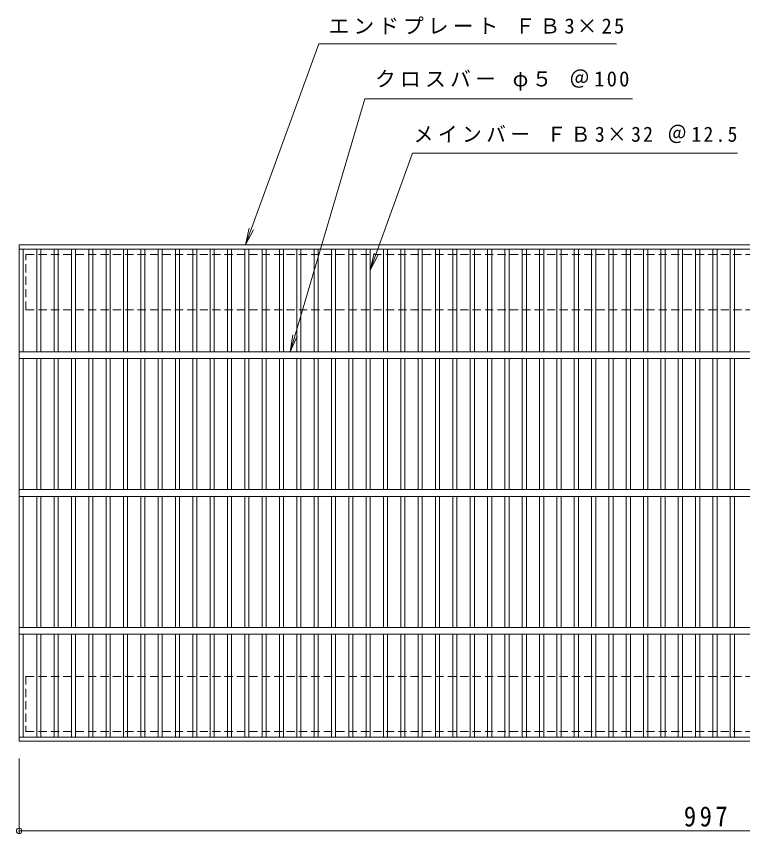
# Model space of a CAD drawing. Units: millimetres, scale not verified. Extents: x -837 to 892, y -689 to 506.
# Drawn here: x -837 to -310, y -87 to 506 of the extents above; entities that cross this region are included whole.
import ezdxf

# ---------------------------------------------------------------- set-up
doc = ezdxf.new("R2010")
doc.units = ezdxf.units.MM
doc.header["$LTSCALE"] = 5
doc.header["$PDMODE"] = 32
doc.header["$PDSIZE"] = 4
doc.linetypes.add('DASHED1', pattern=[1.8, 1.2, -0.6])
for name, color, linetype, lineweight in [('1-1_1-1ﾚｲﾔ', 2, 'Continuous', 9), ('1-2_1-2ﾚｲﾔ', 3, 'Continuous', 9), ('1-4_1-4ﾚｲﾔ', 7, 'Continuous', 9), ('1-5_1-5ﾚｲﾔ', 7, 'Continuous', 9)]:
    doc.layers.add(name, color=color, linetype=linetype, lineweight=lineweight)
doc.styles.add('ＭＳ ゴシック', font='')
doc.styles.get('ＭＳ ゴシック').set_extended_font_data('MS Gothic')

msp = doc.modelspace()

# ---------------------------------------------------------------- linework, layer by layer
at = {"layer": '1-1_1-1ﾚｲﾔ', "linetype": 'DASHED1'}
for p, q in [((-830.135, 292.932), (-830.135, 332.932)), ((-830.135, 292.932), (156.865, 292.932)), ((-830.135, 26.932), (-830.135, -13.068)), ((-830.135, 26.932), (156.865, 26.932))]:
    msp.add_line(p, q, dxfattribs=at)
for points in [[(-830.135, 332.932), (156.865, 332.932), (156.865, 292.932)], [(-830.135, -13.068), (156.865, -13.068), (156.865, 26.932)]]:
    msp.add_lwpolyline(points, dxfattribs=at)
at = {"layer": '1-2_1-2ﾚｲﾔ'}
for p, q in [((-835.135, 339.932), (161.865, 339.932)), ((-835.135, -20.068), (-835.135, 339.932)), ((-835.135, 336.933), (161.865, 336.933)), ((-832.135, 262.432), (-832.135, 336.933)), ((-822.375, 336.933), (-822.375, 262.432)), ((-819.375, 336.933), (-819.375, 262.432)), ((-809.795, 336.933), (-809.795, 262.432)), ((-806.795, 336.933), (-806.795, 262.432)), ((-797.215, 336.933), (-797.215, 262.432)), ((-794.215, 336.933), (-794.215, 262.432)), ((-784.635, 336.933), (-784.635, 262.432)), ((-781.635, 336.933), (-781.635, 262.432)), ((-772.055, 336.933), (-772.055, 262.432)), ((-769.055, 336.933), (-769.055, 262.432)), ((-759.475, 336.933), (-759.475, 262.432)), ((-756.475, 336.933), (-756.475, 262.432)), ((-746.895, 336.933), (-746.895, 262.432)), ((-743.895, 336.933), (-743.895, 262.432)), ((-734.315, 336.933), (-734.315, 262.432)), ((-731.315, 336.933), (-731.315, 262.432)), ((-721.735, 336.933), (-721.735, 262.432)), ((-718.735, 336.933), (-718.735, 262.432)), ((-709.155, 336.933), (-709.155, 262.432)), ((-706.155, 336.933), (-706.155, 262.432)), ((-696.575, 336.933), (-696.575, 262.432)), ((-693.575, 336.933), (-693.575, 262.432)), ((-683.995, 336.933), (-683.995, 262.432)), ((-680.994, 336.933), (-680.994, 262.432)), ((-671.415, 336.933), (-671.415, 262.432)), ((-668.414, 336.933), (-668.414, 262.432)), ((-658.835, 336.933), (-658.835, 262.432)), ((-655.834, 336.933), (-655.834, 262.432)), ((-646.255, 336.933), (-646.255, 262.432)), ((-643.255, 336.933), (-643.255, 262.432)), ((-633.675, 336.933), (-633.675, 262.432)), ((-630.674, 336.933), (-630.674, 262.432)), ((-621.095, 336.933), (-621.095, 262.432)), ((-618.095, 336.933), (-618.095, 262.432)), ((-608.515, 336.933), (-608.515, 262.432)), ((-605.515, 336.933), (-605.515, 262.432)), ((-595.935, 336.933), (-595.935, 262.432)), ((-592.935, 336.933), (-592.935, 262.432)), ((-583.354, 336.933), (-583.354, 262.432)), ((-580.355, 336.933), (-580.355, 262.432)), ((-570.775, 336.933), (-570.775, 262.432)), ((-567.775, 336.933), (-567.775, 262.432)), ((-558.195, 336.933), (-558.195, 262.432)), ((-555.195, 336.933), (-555.195, 262.432)), ((-545.614, 336.933), (-545.614, 262.432)), ((-542.614, 336.933), (-542.614, 262.432)), ((-533.035, 336.933), (-533.035, 262.432)), ((-530.034, 336.933), (-530.034, 262.432)), ((-520.455, 336.933), (-520.455, 262.432)), ((-517.454, 336.933), (-517.454, 262.432)), ((-507.875, 336.933), (-507.875, 262.432)), ((-504.874, 336.933), (-504.874, 262.432)), ((-495.295, 336.933), (-495.295, 262.432)), ((-492.295, 336.933), (-492.295, 262.432)), ((-482.715, 336.933), (-482.715, 262.432)), ((-479.715, 336.933), (-479.715, 262.432)), ((-470.135, 336.933), (-470.135, 262.432)), ((-467.134, 336.933), (-467.134, 262.432)), ((-457.555, 336.933), (-457.555, 262.432)), ((-454.554, 336.933), (-454.554, 262.432)), ((-444.974, 336.933), (-444.974, 262.432)), ((-441.974, 336.933), (-441.974, 262.432)), ((-432.394, 336.933), (-432.394, 262.432)), ((-429.394, 336.933), (-429.394, 262.432)), ((-419.814, 336.933), (-419.814, 262.432)), ((-416.814, 336.933), (-416.814, 262.432)), ((-407.234, 336.933), (-407.234, 262.432)), ((-404.234, 336.933), (-404.234, 262.432)), ((-394.655, 336.933), (-394.655, 262.432)), ((-391.654, 336.933), (-391.654, 262.432)), ((-382.075, 336.933), (-382.075, 262.432)), ((-379.074, 336.933), (-379.074, 262.432)), ((-369.494, 336.933), (-369.494, 262.432)), ((-366.495, 336.933), (-366.495, 262.432)), ((-356.914, 336.933), (-356.914, 262.432)), ((-353.914, 336.933), (-353.914, 262.432)), ((-344.334, 336.933), (-344.334, 262.432)), ((-341.334, 336.933), (-341.334, 262.432)), ((-331.753, 336.933), (-331.753, 262.432)), ((-328.753, 336.933), (-328.753, 262.432)), ((-319.173, 336.933), (-319.173, 262.432)), ((-316.173, 336.933), (-316.173, 262.432)), ((-835.135, 262.432), (161.865, 262.432)), ((-835.135, 257.433), (161.865, 257.433)), ((-832.135, 162.432), (-832.135, 257.433)), ((-822.375, 257.433), (-822.375, 162.432)), ((-819.375, 257.433), (-819.375, 162.432)), ((-809.795, 257.433), (-809.795, 162.432)), ((-806.795, 257.433), (-806.795, 162.432)), ((-797.215, 257.433), (-797.215, 162.432)), ((-794.215, 257.433), (-794.215, 162.432)), ((-784.635, 257.433), (-784.635, 162.432)), ((-781.635, 257.433), (-781.635, 162.432)), ((-772.055, 257.433), (-772.055, 162.432)), ((-769.055, 257.433), (-769.055, 162.432)), ((-759.475, 257.433), (-759.475, 162.432)), ((-756.475, 257.433), (-756.475, 162.432)), ((-746.895, 257.433), (-746.895, 162.432)), ((-743.895, 257.433), (-743.895, 162.432)), ((-734.315, 257.433), (-734.315, 162.432)), ((-731.315, 257.433), (-731.315, 162.432)), ((-721.735, 257.433), (-721.735, 162.432)), ((-718.735, 257.433), (-718.735, 162.432)), ((-709.155, 257.433), (-709.155, 162.432)), ((-706.155, 257.433), (-706.155, 162.432)), ((-696.575, 257.433), (-696.575, 162.432)), ((-693.575, 257.433), (-693.575, 162.432)), ((-683.995, 257.433), (-683.995, 162.432)), ((-680.994, 257.433), (-680.994, 162.432)), ((-671.415, 257.433), (-671.415, 162.432)), ((-668.414, 257.433), (-668.414, 162.432)), ((-658.835, 257.433), (-658.835, 162.432)), ((-655.834, 257.433), (-655.834, 162.432)), ((-646.255, 257.433), (-646.255, 162.432)), ((-643.255, 257.433), (-643.255, 162.432)), ((-633.675, 257.433), (-633.675, 162.432)), ((-630.674, 257.433), (-630.674, 162.432)), ((-621.095, 257.433), (-621.095, 162.432)), ((-618.095, 257.433), (-618.095, 162.432)), ((-608.515, 257.433), (-608.515, 162.432)), ((-605.515, 257.433), (-605.515, 162.432)), ((-595.935, 257.433), (-595.935, 162.432)), ((-592.935, 257.433), (-592.935, 162.432)), ((-583.354, 257.433), (-583.354, 162.432)), ((-580.355, 257.433), (-580.355, 162.432)), ((-570.775, 257.433), (-570.775, 162.432)), ((-567.775, 257.433), (-567.775, 162.432)), ((-558.195, 257.433), (-558.195, 162.432)), ((-555.195, 257.433), (-555.195, 162.432)), ((-545.614, 257.433), (-545.614, 162.432)), ((-542.614, 257.433), (-542.614, 162.432)), ((-533.035, 257.433), (-533.035, 162.432)), ((-530.034, 257.433), (-530.034, 162.432)), ((-520.455, 257.433), (-520.455, 162.432)), ((-517.454, 257.433), (-517.454, 162.432)), ((-507.875, 257.433), (-507.875, 162.432)), ((-504.874, 257.433), (-504.874, 162.432)), ((-495.295, 257.433), (-495.295, 162.432)), ((-492.295, 257.433), (-492.295, 162.432)), ((-482.715, 257.433), (-482.715, 162.432)), ((-479.715, 257.433), (-479.715, 162.432)), ((-470.135, 257.433), (-470.135, 162.432)), ((-467.134, 257.433), (-467.134, 162.432)), ((-457.555, 257.433), (-457.555, 162.432)), ((-454.554, 257.433), (-454.554, 162.432)), ((-444.974, 257.433), (-444.974, 162.432)), ((-441.974, 257.433), (-441.974, 162.432)), ((-432.394, 257.433), (-432.394, 162.432)), ((-429.394, 257.433), (-429.394, 162.432)), ((-419.814, 257.433), (-419.814, 162.432)), ((-416.814, 257.433), (-416.814, 162.432)), ((-407.234, 257.433), (-407.234, 162.432)), ((-404.234, 257.433), (-404.234, 162.432)), ((-394.655, 257.433), (-394.655, 162.432)), ((-391.654, 257.433), (-391.654, 162.432)), ((-382.075, 257.433), (-382.075, 162.432)), ((-379.074, 257.433), (-379.074, 162.432)), ((-369.494, 257.433), (-369.494, 162.432)), ((-366.495, 257.433), (-366.495, 162.432)), ((-356.914, 257.433), (-356.914, 162.432)), ((-353.914, 257.433), (-353.914, 162.432)), ((-344.334, 257.433), (-344.334, 162.432)), ((-341.334, 257.433), (-341.334, 162.432)), ((-331.753, 257.433), (-331.753, 162.432)), ((-328.753, 257.433), (-328.753, 162.432)), ((-319.173, 257.433), (-319.173, 162.432)), ((-316.173, 257.433), (-316.173, 162.432)), ((-835.135, 162.432), (161.865, 162.432)), ((-835.135, 157.433), (161.865, 157.433)), ((-832.135, 62.432), (-832.135, 157.433)), ((-822.375, 157.433), (-822.375, 62.432)), ((-819.375, 157.433), (-819.375, 62.432)), ((-809.795, 157.433), (-809.795, 62.432)), ((-806.795, 157.433), (-806.795, 62.432)), ((-797.215, 157.433), (-797.215, 62.432)), ((-794.215, 157.433), (-794.215, 62.432)), ((-784.635, 157.433), (-784.635, 62.432)), ((-781.635, 157.433), (-781.635, 62.432)), ((-772.055, 157.433), (-772.055, 62.432)), ((-769.055, 157.433), (-769.055, 62.432)), ((-759.475, 157.433), (-759.475, 62.432)), ((-756.475, 157.433), (-756.475, 62.432)), ((-746.895, 157.433), (-746.895, 62.432)), ((-743.895, 157.433), (-743.895, 62.432)), ((-734.315, 157.433), (-734.315, 62.432)), ((-731.315, 157.433), (-731.315, 62.432)), ((-721.735, 157.433), (-721.735, 62.432)), ((-718.735, 157.433), (-718.735, 62.432)), ((-709.155, 157.433), (-709.155, 62.432)), ((-706.155, 157.433), (-706.155, 62.432)), ((-696.575, 157.433), (-696.575, 62.432)), ((-693.575, 157.433), (-693.575, 62.432)), ((-683.995, 157.433), (-683.995, 62.432)), ((-680.994, 157.433), (-680.994, 62.432)), ((-671.415, 157.433), (-671.415, 62.432)), ((-668.414, 157.433), (-668.414, 62.432)), ((-658.835, 157.433), (-658.835, 62.432)), ((-655.834, 157.433), (-655.834, 62.432)), ((-646.255, 157.433), (-646.255, 62.432)), ((-643.255, 157.433), (-643.255, 62.432)), ((-633.675, 157.433), (-633.675, 62.432)), ((-630.674, 157.433), (-630.674, 62.432)), ((-621.095, 157.433), (-621.095, 62.432)), ((-618.095, 157.433), (-618.095, 62.432)), ((-608.515, 157.433), (-608.515, 62.432)), ((-605.515, 157.433), (-605.515, 62.432)), ((-595.935, 157.433), (-595.935, 62.432)), ((-592.935, 157.433), (-592.935, 62.432)), ((-583.354, 157.433), (-583.354, 62.432)), ((-580.355, 157.433), (-580.355, 62.432)), ((-570.775, 157.433), (-570.775, 62.432)), ((-567.775, 157.433), (-567.775, 62.432)), ((-558.195, 157.433), (-558.195, 62.432)), ((-555.195, 157.433), (-555.195, 62.432)), ((-545.614, 157.433), (-545.614, 62.432)), ((-542.614, 157.433), (-542.614, 62.432)), ((-533.035, 157.433), (-533.035, 62.432)), ((-530.034, 157.433), (-530.034, 62.432)), ((-520.455, 157.433), (-520.455, 62.432)), ((-517.454, 157.433), (-517.454, 62.432)), ((-507.875, 157.433), (-507.875, 62.432)), ((-504.874, 157.433), (-504.874, 62.432)), ((-495.295, 157.433), (-495.295, 62.432)), ((-492.295, 157.433), (-492.295, 62.432)), ((-482.715, 157.433), (-482.715, 62.432)), ((-479.715, 157.433), (-479.715, 62.432)), ((-470.135, 157.433), (-470.135, 62.432)), ((-467.134, 157.433), (-467.134, 62.432)), ((-457.555, 157.433), (-457.555, 62.432)), ((-454.554, 157.433), (-454.554, 62.432)), ((-444.974, 157.433), (-444.974, 62.432)), ((-441.974, 157.433), (-441.974, 62.432)), ((-432.394, 157.433), (-432.394, 62.432)), ((-429.394, 157.433), (-429.394, 62.432)), ((-419.814, 157.433), (-419.814, 62.432)), ((-416.814, 157.433), (-416.814, 62.432)), ((-407.234, 157.433), (-407.234, 62.432)), ((-404.234, 157.433), (-404.234, 62.432)), ((-394.655, 157.433), (-394.655, 62.432)), ((-391.654, 157.433), (-391.654, 62.432)), ((-382.075, 157.433), (-382.075, 62.432)), ((-379.074, 157.433), (-379.074, 62.432)), ((-369.494, 157.433), (-369.494, 62.432)), ((-366.495, 157.433), (-366.495, 62.432)), ((-356.914, 157.433), (-356.914, 62.432)), ((-353.914, 157.433), (-353.914, 62.432)), ((-344.334, 157.433), (-344.334, 62.432)), ((-341.334, 157.433), (-341.334, 62.432)), ((-331.753, 157.433), (-331.753, 62.432)), ((-328.753, 157.433), (-328.753, 62.432)), ((-319.173, 157.433), (-319.173, 62.432)), ((-316.173, 157.433), (-316.173, 62.432)), ((-835.135, 62.432), (161.865, 62.432)), ((-835.135, 57.433), (161.865, 57.433)), ((-832.135, -17.067), (-832.135, 57.433)), ((-822.375, 57.433), (-822.375, -17.067)), ((-819.375, 57.433), (-819.375, -17.067)), ((-809.795, 57.433), (-809.795, -17.067)), ((-806.795, 57.433), (-806.795, -17.067)), ((-797.215, 57.433), (-797.215, -17.067)), ((-794.215, 57.433), (-794.215, -17.067)), ((-784.635, 57.433), (-784.635, -17.067)), ((-781.635, 57.433), (-781.635, -17.067)), ((-772.055, 57.433), (-772.055, -17.067)), ((-769.055, 57.433), (-769.055, -17.067)), ((-759.475, 57.433), (-759.475, -17.067)), ((-756.475, 57.433), (-756.475, -17.067)), ((-746.895, 57.433), (-746.895, -17.067)), ((-743.895, 57.433), (-743.895, -17.067)), ((-734.315, 57.433), (-734.315, -17.067)), ((-731.315, 57.433), (-731.315, -17.067)), ((-721.735, 57.433), (-721.735, -17.067)), ((-718.735, 57.433), (-718.735, -17.067)), ((-709.155, 57.433), (-709.155, -17.067)), ((-706.155, 57.433), (-706.155, -17.067)), ((-696.575, 57.433), (-696.575, -17.067)), ((-693.575, 57.433), (-693.575, -17.067)), ((-683.995, 57.433), (-683.995, -17.067)), ((-680.994, 57.433), (-680.994, -17.067)), ((-671.415, 57.433), (-671.415, -17.067)), ((-668.414, 57.433), (-668.414, -17.067)), ((-658.835, 57.433), (-658.835, -17.067)), ((-655.834, 57.433), (-655.834, -17.067)), ((-646.255, 57.433), (-646.255, -17.067)), ((-643.255, 57.433), (-643.255, -17.067)), ((-633.675, 57.433), (-633.675, -17.067)), ((-630.674, 57.433), (-630.674, -17.067)), ((-621.095, 57.433), (-621.095, -17.067)), ((-618.095, 57.433), (-618.095, -17.067)), ((-608.515, 57.433), (-608.515, -17.067)), ((-605.515, 57.433), (-605.515, -17.067)), ((-595.935, 57.433), (-595.935, -17.067)), ((-592.935, 57.433), (-592.935, -17.067)), ((-583.354, 57.433), (-583.354, -17.067)), ((-580.355, 57.433), (-580.355, -17.067)), ((-570.775, 57.433), (-570.775, -17.067)), ((-567.775, 57.433), (-567.775, -17.067)), ((-558.195, 57.433), (-558.195, -17.067)), ((-555.195, 57.433), (-555.195, -17.067)), ((-545.614, 57.433), (-545.614, -17.067)), ((-542.614, 57.433), (-542.614, -17.067)), ((-533.035, 57.433), (-533.035, -17.067)), ((-530.034, 57.433), (-530.034, -17.067)), ((-520.455, 57.433), (-520.455, -17.067)), ((-517.454, 57.433), (-517.454, -17.067)), ((-507.875, 57.433), (-507.875, -17.067)), ((-504.874, 57.433), (-504.874, -17.067)), ((-495.295, 57.433), (-495.295, -17.067)), ((-492.295, 57.433), (-492.295, -17.067)), ((-482.715, 57.433), (-482.715, -17.067)), ((-479.715, 57.433), (-479.715, -17.067)), ((-470.135, 57.433), (-470.135, -17.067)), ((-467.134, 57.433), (-467.134, -17.067)), ((-457.555, 57.433), (-457.555, -17.067)), ((-454.554, 57.433), (-454.554, -17.067)), ((-444.974, 57.433), (-444.974, -17.067)), ((-441.974, 57.433), (-441.974, -17.067)), ((-432.394, 57.433), (-432.394, -17.067)), ((-429.394, 57.433), (-429.394, -17.067)), ((-419.814, 57.433), (-419.814, -17.067)), ((-416.814, 57.433), (-416.814, -17.067)), ((-407.234, 57.433), (-407.234, -17.067)), ((-404.234, 57.433), (-404.234, -17.067)), ((-394.655, 57.433), (-394.655, -17.067)), ((-391.654, 57.433), (-391.654, -17.067)), ((-382.075, 57.433), (-382.075, -17.067)), ((-379.074, 57.433), (-379.074, -17.067)), ((-369.494, 57.433), (-369.494, -17.067)), ((-366.495, 57.433), (-366.495, -17.067)), ((-356.914, 57.433), (-356.914, -17.067)), ((-353.914, 57.433), (-353.914, -17.067)), ((-344.334, 57.433), (-344.334, -17.067)), ((-341.334, 57.433), (-341.334, -17.067)), ((-331.753, 57.433), (-331.753, -17.067)), ((-328.753, 57.433), (-328.753, -17.067)), ((-319.173, 57.433), (-319.173, -17.067)), ((-316.173, 57.433), (-316.173, -17.067)), ((161.865, -17.067), (-835.135, -17.067)), ((161.865, -20.068), (-835.135, -20.068))]:
    msp.add_line(p, q, dxfattribs=at)
at = {"layer": '1-4_1-4ﾚｲﾔ'}
for p, q in [((-835.135, -32.567), (-835.135, -86.678)), ((-835.135, -85.178), (161.865, -85.178))]:
    msp.add_line(p, q, dxfattribs=at)
msp.add_point((-835.135, -85.178), dxfattribs=at)
at = {"layer": '1-5_1-5ﾚｲﾔ'}
for p, q in [((-670.978, 339.932), (-617.71, 485.941)), ((-617.71, 485.941), (-401.813, 485.941)), ((-670.978, 339.932), (-668.218, 352.124)), ((-670.978, 339.932), (-665.156, 350.994)), ((-580.355, 321.666), (-577.595, 333.857)), ((-580.355, 321.666), (-574.533, 332.728)), ((-638.465, 262.432), (-636.519, 274.78)), ((-638.465, 262.432), (-633.39, 273.856))]:
    msp.add_line(p, q, dxfattribs=at)
for points in [[(-638.465, 262.432), (-584.274, 445.941), (-390.073, 445.941)], [(-580.355, 321.666), (-549.66, 406.512), (-313.843, 406.512)]]:
    msp.add_lwpolyline(points, dxfattribs=at)

# ---------------------------------------------------------------- texts
at = {"layer": '1-4_1-4ﾚｲﾔ', "color": 2, "insert": (-352.885, -82.178), "char_height": 14.66, "attachment_point": 7, "style": 'ＭＳ ゴシック'}
msp.add_mtext('\\T1.27;\\W0.9;997', dxfattribs=at)
at = {"layer": '1-5_1-5ﾚｲﾔ', "char_height": 11, "attachment_point": 7, "style": 'ＭＳ ゴシック'}
for s, insert in [('\\T1.2;エンドプレート\\~ＦＢ3×25', (-610.563, 492.655)), ('\\T1.21;クロスバー\\~φ５\\~＠100', (-576.902, 451.931)), ('\\T1.23;\\W0.95;メインバー\\~ＦＢ3×32\\~＠12.5', (-548.843, 413.748))]:
    msp.add_mtext(s, dxfattribs=dict(at, insert=insert))

doc.saveas('drawing.dxf')
